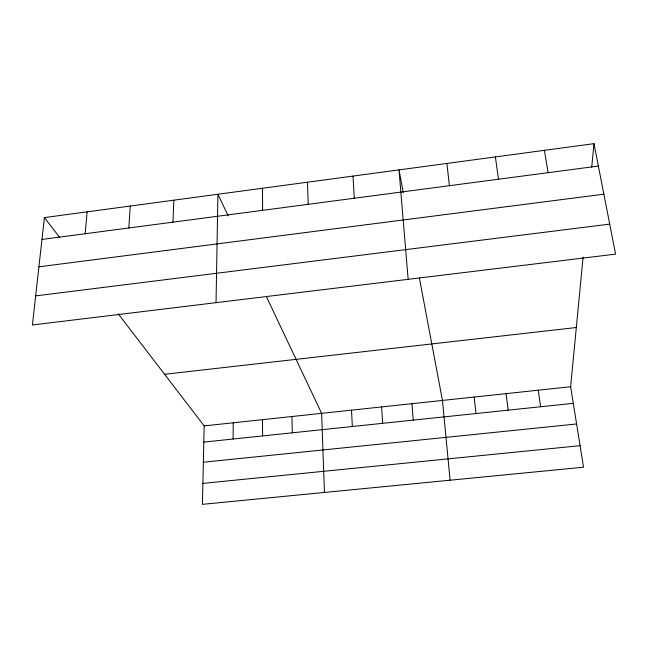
<?xml version="1.0" encoding="UTF-8"?>
<svg xmlns="http://www.w3.org/2000/svg" width="648" height="648" viewBox="0 0 648 648"><rect width="100%" height="100%" fill="white"/><g stroke="black" fill="none" stroke-linecap="round" stroke-linejoin="round"><path stroke-width="0.97" d="M233.102 439.02L233.231 422.788M216.035 302.673L217.931 194.246L228.169 215.873M118.211 313.81L204.169 425.898L202.427 504.338L583.532 467.208L570.637 386.735L583.087 257.102M172.951 222.151L173.867 200.175M128.822 227.975L130.264 206.04M85.172 233.734L87.115 211.847M591.721 167.16L593.981 143.662L44.42 217.59L32.4 324.988L615.6 254.121L593.981 143.662M41.974 239.428L598.363 166.05M38.912 266.814L603.871 194.181M35.656 295.893L609.728 224.111M164.592 374.293L576.323 327.515M204.169 425.898L570.637 386.735M203.812 442.09L573.294 403.331M203.367 462.226L576.607 423.97M202.889 483.384L580.09 445.686M44.42 217.59L59.689 237.5M266.369 296.59L321.635 413.343L324.437 492.456M403.283 192.626L398.998 169.889L408.151 279.329M419.378 277.992L442.463 400.432L450.093 480.209M544.401 150.328L548.135 172.676M538.237 390.201L540.618 406.758M495.388 156.921L498.474 179.221M506.072 393.636L508.186 410.16M474.15 397.046L475.988 413.537M446.918 163.442L449.388 185.693M411.934 403.696L413.254 420.123M381.615 406.936L382.685 423.322M352.998 176.078L354.278 198.239M351.516 410.152L352.342 426.514M307.492 182.201L308.205 204.314M291.956 416.518L292.297 432.807M262.472 188.252L262.626 210.325M262.489 419.661L262.594 435.926"/></g></svg>
